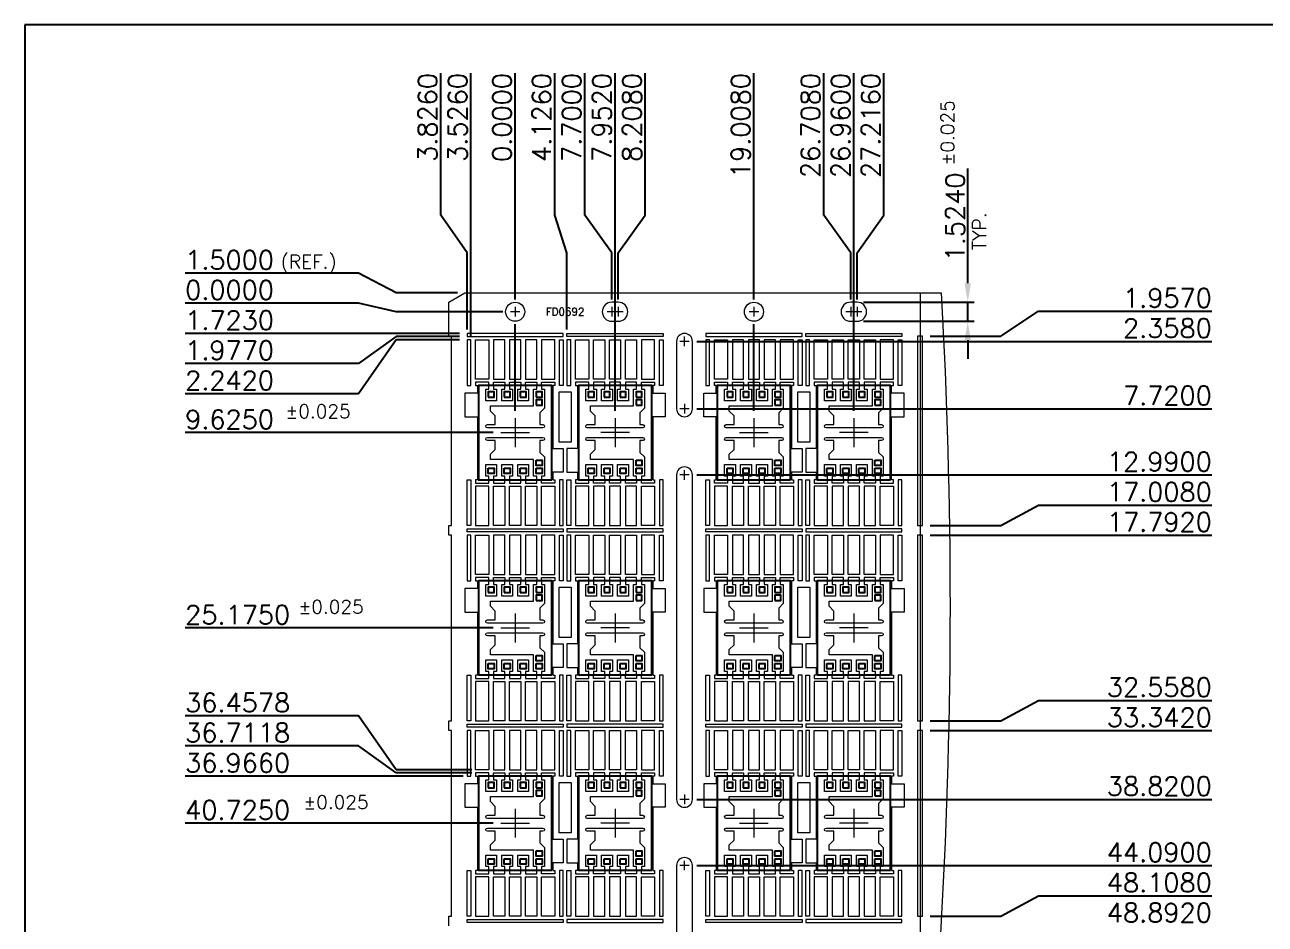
# Model space of a CAD drawing. Extents: x 1255 to 1552, y 205 to 435.
# Drawn here: x 1254.7 to 1353.4, y 363 to 434.6 of the extents above; entities that cross this region are included whole.
import ezdxf
from ezdxf.enums import TextEntityAlignment as Align
from ezdxf.lldxf.tags import DXFTag

# ---------------------------------------------------------------- set-up
doc = ezdxf.new("R2010")
doc.units = 0
for name, color, linetype in [('CEN', 2, 'CENTER'), ('COIN-LINE', 4, 'Continuous'), ('DIM', 7, 'Continuous'), ('LF-LINE', 1, 'Continuous'), ('PKG-OUT', 3, 'HIDDEN'), ('PLOTTING-AREA', 5, 'Continuous')]:
    doc.layers.add(name, color=color, linetype=linetype)
doc.styles.add('5.0-8.0 UNIT', font='SIMPLEX.shx', dxfattribs={"height": 0.15})
doc.styles.add('75_100   LAYOUT', font='SIMPLEX.shx', dxfattribs={"height": 1.5})
doc.styles.add('ROMANS', font='romans')
tags = doc.linetypes.add('CENTER', pattern=[2, 1.25, -0.25, 0.25, -0.25]).pattern_tags.tags
tags[10:11] = [DXFTag(74, 4), DXFTag(75, 0), DXFTag(340, '0'), DXFTag(46, 1.0), DXFTag(50, 0.0), DXFTag(44, 0.0), DXFTag(45, 0.0)]
tags[8:9] = [DXFTag(74, 4), DXFTag(75, 0), DXFTag(340, '0'), DXFTag(46, 1.0), DXFTag(50, 0.0), DXFTag(44, 0.0), DXFTag(45, 0.0)]
tags[6:7] = [DXFTag(74, 4), DXFTag(75, 0), DXFTag(340, '0'), DXFTag(46, 1.0), DXFTag(50, 0.0), DXFTag(44, 0.0), DXFTag(45, 0.0)]
tags[4:5] = [DXFTag(74, 4), DXFTag(75, 0), DXFTag(340, '0'), DXFTag(46, 1.0), DXFTag(50, 0.0), DXFTag(44, 0.0), DXFTag(45, 0.0)]
tags = doc.linetypes.add('HIDDEN', pattern=[0.375, 0.25, -0.125]).pattern_tags.tags
tags[6:7] = [DXFTag(74, 4), DXFTag(75, 0), DXFTag(340, '0'), DXFTag(46, 1.0), DXFTag(50, 0.0), DXFTag(44, 0.0), DXFTag(45, 0.0)]
tags[4:5] = [DXFTag(74, 4), DXFTag(75, 0), DXFTag(340, '0'), DXFTag(46, 1.0), DXFTag(50, 0.0), DXFTag(44, 0.0), DXFTag(45, 0.0)]

# ---------------------------------------------------------------- blocks, each defined once
blk = doc.blocks.new('TABLE')
at = {"layer": 'PLOTTING-AREA'}
blk.add_lwpolyline([(0, 191.5), (0, 0), (136, 0), (136, 191.5)], close=True, dxfattribs=at)
blk = doc.blocks.new('A$C694c3807')
at = {"lineweight": 0}
for points in [[(2.096, 4.126), (2.096, 3.835), (2.337, 3.835), (2.337, 2.319), (1.969, 1.951), (1.969, 1.016), (2.21, 1.016, -1), (2.21, 0.762), (-2.21, 0.762, -1), (-2.21, 1.016), (-1.587, 1.016), (-1.587, 1.722), (-1.968, 2.103), (-1.968, 2.517), (1.473, 2.517), (1.473, 3.835), (1.715, 3.835), (1.715, 4.126)], [(1.715, -3.364), (1.715, -3.073), (1.473, -3.073), (1.473, -1.755), (-1.968, -1.755), (-1.968, -1.341), (-1.587, -0.96), (-1.587, -0.254), (-2.21, -0.254, -1), (-2.21, 0), (2.21, 0, -1), (2.21, -0.254), (1.969, -0.254), (1.969, -1.189), (2.337, -1.557), (2.337, -3.073), (2.096, -3.073), (2.096, -3.364)]]:
    blk.add_lwpolyline(points, format="xyb", dxfattribs=at)
for points in [[(-1.715, 4.126), (-1.715, 3.835), (-1.473, 3.835), (-1.473, 2.921), (-2.337, 2.921), (-2.337, 3.835), (-2.095, 3.835), (-2.095, 4.126)], [(-0.445, 4.126), (-0.445, 3.835), (-0.203, 3.835), (-0.203, 2.921), (-1.067, 2.921), (-1.067, 3.835), (-0.825, 3.835), (-0.825, 4.126)], [(0.826, 4.126), (0.826, 3.835), (1.067, 3.835), (1.067, 2.921), (0.203, 2.921), (0.203, 3.835), (0.444, 3.835), (0.444, 4.126)], [(-2.095, -3.364), (-2.095, -3.073), (-2.337, -3.073), (-2.337, -2.159), (-1.473, -2.159), (-1.473, -3.073), (-1.715, -3.073), (-1.715, -3.364)], [(-0.825, -3.364), (-0.825, -3.073), (-1.067, -3.073), (-1.067, -2.159), (-0.203, -2.159), (-0.203, -3.073), (-0.445, -3.073), (-0.445, -3.364)], [(0.444, -3.364), (0.444, -3.073), (0.203, -3.073), (0.203, -2.159), (1.067, -2.159), (1.067, -3.073), (0.826, -3.073), (0.826, -3.364)]]:
    blk.add_lwpolyline(points, dxfattribs=at)
for points in [[(-2.137, 3.201), (-1.673, 3.201), (-1.673, 3.635), (-2.137, 3.635)], [(-0.867, 3.201), (-0.403, 3.201), (-0.403, 3.635), (-0.867, 3.635)], [(0.403, 3.201), (0.867, 3.201), (0.867, 3.635), (0.403, 3.635)], [(1.673, 3.201), (2.137, 3.201), (2.137, 3.635), (1.673, 3.635)], [(1.673, 2.567), (2.137, 2.567), (2.137, 3.001), (1.673, 3.001)], [(1.673, -1.805), (2.137, -1.805), (2.137, -2.239), (1.673, -2.239)], [(-2.137, -2.439), (-1.673, -2.439), (-1.673, -2.873), (-2.137, -2.873)], [(-0.867, -2.439), (-0.403, -2.439), (-0.403, -2.873), (-0.867, -2.873)], [(0.403, -2.439), (0.867, -2.439), (0.867, -2.873), (0.403, -2.873)], [(1.673, -2.439), (2.137, -2.439), (2.137, -2.873), (1.673, -2.873)]]:
    blk.add_lwpolyline(points, close=True)
at = {"layer": 'PKG-OUT'}
blk.add_lwpolyline([(2.92, -3.364), (2.92, 4.126), (-2.92, 4.126), (-2.92, -3.364)], close=True, dxfattribs=at)

msp = doc.modelspace()

# ---------------------------------------------------------------- linework, layer by layer
at = {"lineweight": 0}
for points in [[(1291.61226, 405.83852), (1291.61226, 406.10672), (1290.56276, 406.10672), (1290.56276, 405.85252), (1290.71276, 405.85252), (1290.71276, 405.24352), (1289.71276, 405.24352), (1289.71276, 403.36352), (1290.71276, 403.36352), (1290.71276, 401.96852), (1290.71276, 401.96852), (1290.71276, 398.33452), (1290.56276, 398.33452), (1290.56276, 398.08032), (1291.61226, 398.08032), (1291.61226, 398.34852)], [(1291.99326, 405.83852), (1291.99326, 406.10672), (1292.88226, 406.10672), (1292.88226, 405.83852)], [(1293.26326, 405.83852), (1293.26326, 406.10672), (1294.15226, 406.10672), (1294.15226, 405.83852)], [(1294.53326, 405.83852), (1294.53326, 406.10672), (1295.42226, 406.10672), (1295.42226, 405.83852)], [(1295.80326, 405.83852), (1295.80326, 406.10672), (1296.85276, 406.10672), (1296.85276, 405.85252), (1296.70276, 405.85252), (1296.70276, 405.85252), (1296.70276, 400.82352), (1297.53376, 400.82352), (1297.53376, 398.94352), (1296.70276, 398.94352), (1296.70276, 398.33452), (1296.85276, 398.33452), (1296.85276, 398.08032), (1295.80326, 398.08032), (1295.80326, 398.34852)], [(1299.56426, 405.83852), (1299.56426, 406.10672), (1298.51476, 406.10672), (1298.51476, 405.85252), (1298.66476, 405.85252), (1298.66476, 405.85252), (1298.66476, 400.82352), (1297.83376, 400.82352), (1297.83376, 398.94352), (1298.66476, 398.94352), (1298.66476, 398.33452), (1298.51476, 398.33452), (1298.51476, 398.08032), (1299.56426, 398.08032), (1299.56426, 398.34852)], [(1300.83426, 405.83852), (1300.83426, 406.10672), (1299.94526, 406.10672), (1299.94526, 405.83852)], [(1302.10426, 405.83852), (1302.10426, 406.10672), (1301.21526, 406.10672), (1301.21526, 405.83852)], [(1303.37426, 405.83852), (1303.37426, 406.10672), (1302.48526, 406.10672), (1302.48526, 405.83852)], [(1303.75526, 405.83852), (1303.75526, 406.10672), (1304.80476, 406.10672), (1304.80476, 405.85252), (1304.65476, 405.85252), (1304.65476, 405.24352), (1305.65476, 405.24352), (1305.65476, 403.36352), (1304.65476, 403.36352), (1304.65476, 398.33452), (1304.80476, 398.33452), (1304.80476, 398.08032), (1303.75526, 398.08032), (1303.75526, 398.34852)], [(1310.62026, 398.34852), (1310.62026, 398.08032), (1309.57076, 398.08032), (1309.57076, 398.33452), (1309.72076, 398.33452), (1309.72076, 401.94915), (1309.72076, 401.94915), (1309.72076, 403.36352), (1308.72076, 403.36352), (1308.72076, 405.24352), (1309.72076, 405.24352), (1309.72076, 405.85252), (1309.57076, 405.85252), (1309.57076, 406.10672), (1310.62026, 406.10672), (1310.62026, 405.83852)], [(1311.00126, 405.83852), (1311.00126, 406.10672), (1311.89026, 406.10672), (1311.89026, 405.83852)], [(1312.27126, 405.83852), (1312.27126, 406.10672), (1313.16026, 406.10672), (1313.16026, 405.83852)], [(1313.54126, 405.83852), (1313.54126, 406.10672), (1314.43026, 406.10672), (1314.43026, 405.83852)], [(1314.81126, 405.83852), (1314.81126, 406.10672), (1315.86076, 406.10672), (1315.86076, 405.85252), (1315.71076, 405.85252), (1315.71076, 405.85252), (1315.71076, 400.82352), (1316.54176, 400.82352), (1316.54176, 398.94352), (1315.71076, 398.94352), (1315.71076, 398.33452), (1315.86076, 398.33452), (1315.86076, 398.08032), (1314.81126, 398.08032), (1314.81126, 398.34852)], [(1318.57226, 405.83852), (1318.57226, 406.10672), (1317.52276, 406.10672), (1317.52276, 405.85252), (1317.67276, 405.85252), (1317.67276, 405.85252), (1317.67276, 400.82352), (1316.84176, 400.82352), (1316.84176, 398.94352), (1317.67276, 398.94352), (1317.67276, 398.33452), (1317.52276, 398.33452), (1317.52276, 398.08032), (1318.57226, 398.08032), (1318.57226, 398.34852)], [(1319.84226, 405.83852), (1319.84226, 406.10672), (1318.95326, 406.10672), (1318.95326, 405.83852)], [(1321.11226, 405.83852), (1321.11226, 406.10672), (1320.22326, 406.10672), (1320.22326, 405.83852)], [(1322.38226, 405.83852), (1322.38226, 406.10672), (1321.49326, 406.10672), (1321.49326, 405.83852)], [(1322.76326, 398.34852), (1322.76326, 398.08032), (1323.81276, 398.08032), (1323.81276, 398.33452), (1323.66276, 398.33452), (1323.66276, 401.94915), (1323.66276, 401.94915), (1323.66276, 403.36352), (1324.66276, 403.36352), (1324.66276, 405.24352), (1323.66276, 405.24352), (1323.66276, 405.85252), (1323.81276, 405.85252), (1323.81276, 406.10672), (1322.76326, 406.10672), (1322.76326, 405.83852)], [(1291.99326, 398.34852), (1291.99326, 398.08032), (1292.88226, 398.08032), (1292.88226, 398.34852)], [(1293.26326, 398.34852), (1293.26326, 398.08032), (1294.15226, 398.08032), (1294.15226, 398.34852)], [(1294.53326, 398.34852), (1294.53326, 398.08032), (1295.42226, 398.08032), (1295.42226, 398.34852)], [(1300.83426, 398.34852), (1300.83426, 398.08032), (1299.94526, 398.08032), (1299.94526, 398.34852)], [(1302.10426, 398.34852), (1302.10426, 398.08032), (1301.21526, 398.08032), (1301.21526, 398.34852)], [(1303.37426, 398.34852), (1303.37426, 398.08032), (1302.48526, 398.08032), (1302.48526, 398.34852)], [(1311.00126, 398.34852), (1311.00126, 398.08032), (1311.89026, 398.08032), (1311.89026, 398.34852)], [(1312.27126, 398.34852), (1312.27126, 398.08032), (1313.16026, 398.08032), (1313.16026, 398.34852)], [(1313.54126, 398.34852), (1313.54126, 398.08032), (1314.43026, 398.08032), (1314.43026, 398.34852)], [(1319.84226, 398.34852), (1319.84226, 398.08032), (1318.95326, 398.08032), (1318.95326, 398.34852)], [(1321.11226, 398.34852), (1321.11226, 398.08032), (1320.22326, 398.08032), (1320.22326, 398.34852)], [(1322.38226, 398.34852), (1322.38226, 398.08032), (1321.49326, 398.08032), (1321.49326, 398.34852)], [(1291.61226, 390.28852), (1291.61226, 390.55672), (1290.56276, 390.55672), (1290.56276, 390.30252), (1290.71276, 390.30252), (1290.71276, 389.69352), (1289.71276, 389.69352), (1289.71276, 387.81352), (1290.71276, 387.81352), (1290.71276, 386.39915), (1290.71276, 386.39915), (1290.71276, 382.78452), (1290.56276, 382.78452), (1290.56276, 382.53032), (1291.61226, 382.53032), (1291.61226, 382.79852)], [(1291.99326, 390.28852), (1291.99326, 390.55672), (1292.88226, 390.55672), (1292.88226, 390.28852)], [(1293.26326, 390.28852), (1293.26326, 390.55672), (1294.15226, 390.55672), (1294.15226, 390.28852)], [(1294.53326, 390.28852), (1294.53326, 390.55672), (1295.42226, 390.55672), (1295.42226, 390.28852)], [(1295.80326, 390.28852), (1295.80326, 390.55672), (1296.85276, 390.55672), (1296.85276, 390.30252), (1296.70276, 390.30252), (1296.70276, 390.30252), (1296.70276, 385.27352), (1297.53376, 385.27352), (1297.53376, 383.39352), (1296.70276, 383.39352), (1296.70276, 382.78452), (1296.85276, 382.78452), (1296.85276, 382.53032), (1295.80326, 382.53032), (1295.80326, 382.79852)], [(1299.56426, 390.28852), (1299.56426, 390.55672), (1298.51476, 390.55672), (1298.51476, 390.30252), (1298.66476, 390.30252), (1298.66476, 390.30252), (1298.66476, 385.27352), (1297.83376, 385.27352), (1297.83376, 383.39352), (1298.66476, 383.39352), (1298.66476, 382.78452), (1298.51476, 382.78452), (1298.51476, 382.53032), (1299.56426, 382.53032), (1299.56426, 382.79852)], [(1300.83426, 390.28852), (1300.83426, 390.55672), (1299.94526, 390.55672), (1299.94526, 390.28852)], [(1302.10426, 390.28852), (1302.10426, 390.55672), (1301.21526, 390.55672), (1301.21526, 390.28852)], [(1303.37426, 390.28852), (1303.37426, 390.55672), (1302.48526, 390.55672), (1302.48526, 390.28852)], [(1303.75526, 390.28852), (1303.75526, 390.55672), (1304.80476, 390.55672), (1304.80476, 390.30252), (1304.65476, 390.30252), (1304.65476, 389.69352), (1305.65476, 389.69352), (1305.65476, 387.81352), (1304.65476, 387.81352), (1304.65476, 386.39915), (1304.65476, 386.39915), (1304.65476, 382.78452), (1304.80476, 382.78452), (1304.80476, 382.53032), (1303.75526, 382.53032), (1303.75526, 382.79852)], [(1310.62026, 390.28852), (1310.62026, 390.55672), (1309.57076, 390.55672), (1309.57076, 390.30252), (1309.72076, 390.30252), (1309.72076, 389.69352), (1308.72076, 389.69352), (1308.72076, 387.81352), (1309.72076, 387.81352), (1309.72076, 386.39915), (1309.72076, 386.39915), (1309.72076, 382.78452), (1309.57076, 382.78452), (1309.57076, 382.53032), (1310.62026, 382.53032), (1310.62026, 382.79852)], [(1311.00126, 390.28852), (1311.00126, 390.55672), (1311.89026, 390.55672), (1311.89026, 390.28852)], [(1312.27126, 390.28852), (1312.27126, 390.55672), (1313.16026, 390.55672), (1313.16026, 390.28852)], [(1313.54126, 390.28852), (1313.54126, 390.55672), (1314.43026, 390.55672), (1314.43026, 390.28852)], [(1314.81126, 390.28852), (1314.81126, 390.55672), (1315.86076, 390.55672), (1315.86076, 390.30252), (1315.71076, 390.30252), (1315.71076, 390.30252), (1315.71076, 385.27352), (1316.54176, 385.27352), (1316.54176, 383.39352), (1315.71076, 383.39352), (1315.71076, 382.78452), (1315.86076, 382.78452), (1315.86076, 382.53032), (1314.81126, 382.53032), (1314.81126, 382.79852)], [(1318.57226, 390.28852), (1318.57226, 390.55672), (1317.52276, 390.55672), (1317.52276, 390.30252), (1317.67276, 390.30252), (1317.67276, 390.30252), (1317.67276, 385.27352), (1316.84176, 385.27352), (1316.84176, 383.39352), (1317.67276, 383.39352), (1317.67276, 382.78452), (1317.52276, 382.78452), (1317.52276, 382.53032), (1318.57226, 382.53032), (1318.57226, 382.79852)], [(1319.84226, 390.28852), (1319.84226, 390.55672), (1318.95326, 390.55672), (1318.95326, 390.28852)], [(1321.11226, 390.28852), (1321.11226, 390.55672), (1320.22326, 390.55672), (1320.22326, 390.28852)], [(1322.38226, 390.28852), (1322.38226, 390.55672), (1321.49326, 390.55672), (1321.49326, 390.28852)], [(1322.76326, 390.28852), (1322.76326, 390.55672), (1323.81276, 390.55672), (1323.81276, 390.30252), (1323.66276, 390.30252), (1323.66276, 389.69352), (1324.66276, 389.69352), (1324.66276, 387.81352), (1323.66276, 387.81352), (1323.66276, 386.39915), (1323.66276, 386.39915), (1323.66276, 382.78452), (1323.81276, 382.78452), (1323.81276, 382.53032), (1322.76326, 382.53032), (1322.76326, 382.79852)], [(1291.99326, 382.79852), (1291.99326, 382.53032), (1292.88226, 382.53032), (1292.88226, 382.79852)], [(1293.26326, 382.79852), (1293.26326, 382.53032), (1294.15226, 382.53032), (1294.15226, 382.79852)], [(1294.53326, 382.79852), (1294.53326, 382.53032), (1295.42226, 382.53032), (1295.42226, 382.79852)], [(1300.83426, 382.79852), (1300.83426, 382.53032), (1299.94526, 382.53032), (1299.94526, 382.79852)], [(1302.10426, 382.79852), (1302.10426, 382.53032), (1301.21526, 382.53032), (1301.21526, 382.79852)], [(1303.37426, 382.79852), (1303.37426, 382.53032), (1302.48526, 382.53032), (1302.48526, 382.79852)], [(1311.00126, 382.79852), (1311.00126, 382.53032), (1311.89026, 382.53032), (1311.89026, 382.79852)], [(1312.27126, 382.79852), (1312.27126, 382.53032), (1313.16026, 382.53032), (1313.16026, 382.79852)], [(1313.54126, 382.79852), (1313.54126, 382.53032), (1314.43026, 382.53032), (1314.43026, 382.79852)], [(1319.84226, 382.79852), (1319.84226, 382.53032), (1318.95326, 382.53032), (1318.95326, 382.79852)], [(1321.11226, 382.79852), (1321.11226, 382.53032), (1320.22326, 382.53032), (1320.22326, 382.79852)], [(1322.38226, 382.79852), (1322.38226, 382.53032), (1321.49326, 382.53032), (1321.49326, 382.79852)], [(1291.61226, 374.73852), (1291.61226, 375.00672), (1290.56276, 375.00672), (1290.56276, 374.75252), (1290.71276, 374.75252), (1290.71276, 374.14352), (1289.71276, 374.14352), (1289.71276, 372.26352), (1290.71276, 372.26352), (1290.71276, 370.86852), (1290.71276, 370.86852), (1290.71276, 367.23452), (1290.56276, 367.23452), (1290.56276, 366.98032), (1291.61226, 366.98032), (1291.61226, 367.24852)], [(1291.99326, 374.73852), (1291.99326, 375.00672), (1292.88226, 375.00672), (1292.88226, 374.73852)], [(1293.26326, 374.73852), (1293.26326, 375.00672), (1294.15226, 375.00672), (1294.15226, 374.73852)], [(1294.53326, 374.73852), (1294.53326, 375.00672), (1295.42226, 375.00672), (1295.42226, 374.73852)], [(1295.80326, 374.73852), (1295.80326, 375.00672), (1296.85276, 375.00672), (1296.85276, 374.75252), (1296.70276, 374.75252), (1296.70276, 374.75252), (1296.70276, 369.72352), (1297.53376, 369.72352), (1297.53376, 367.84352), (1296.70276, 367.84352), (1296.70276, 367.23452), (1296.85276, 367.23452), (1296.85276, 366.98032), (1295.80326, 366.98032), (1295.80326, 367.24852)], [(1299.56426, 374.73852), (1299.56426, 375.00672), (1298.51476, 375.00672), (1298.51476, 374.75252), (1298.66476, 374.75252), (1298.66476, 374.75252), (1298.66476, 369.72352), (1297.83376, 369.72352), (1297.83376, 367.84352), (1298.66476, 367.84352), (1298.66476, 367.23452), (1298.51476, 367.23452), (1298.51476, 366.98032), (1299.56426, 366.98032), (1299.56426, 367.24852)], [(1300.83426, 374.73852), (1300.83426, 375.00672), (1299.94526, 375.00672), (1299.94526, 374.73852)], [(1302.10426, 374.73852), (1302.10426, 375.00672), (1301.21526, 375.00672), (1301.21526, 374.73852)], [(1303.37426, 374.73852), (1303.37426, 375.00672), (1302.48526, 375.00672), (1302.48526, 374.73852)], [(1303.75526, 374.73852), (1303.75526, 375.00672), (1304.80476, 375.00672), (1304.80476, 374.75252), (1304.65476, 374.75252), (1304.65476, 374.14352), (1305.65476, 374.14352), (1305.65476, 372.26352), (1304.65476, 372.26352), (1304.65476, 370.84915), (1304.65476, 370.84915), (1304.65476, 367.23452), (1304.80476, 367.23452), (1304.80476, 366.98032), (1303.75526, 366.98032), (1303.75526, 367.24852)], [(1310.62026, 374.73852), (1310.62026, 375.00672), (1309.57076, 375.00672), (1309.57076, 374.75252), (1309.72076, 374.75252), (1309.72076, 374.14352), (1308.72076, 374.14352), (1308.72076, 372.26352), (1309.72076, 372.26352), (1309.72076, 370.84915), (1309.72076, 370.84915), (1309.72076, 367.23452), (1309.57076, 367.23452), (1309.57076, 366.98032), (1310.62026, 366.98032), (1310.62026, 367.24852)], [(1311.00126, 374.73852), (1311.00126, 375.00672), (1311.89026, 375.00672), (1311.89026, 374.73852)], [(1312.27126, 374.73852), (1312.27126, 375.00672), (1313.16026, 375.00672), (1313.16026, 374.73852)], [(1313.54126, 374.73852), (1313.54126, 375.00672), (1314.43026, 375.00672), (1314.43026, 374.73852)], [(1314.81126, 374.73852), (1314.81126, 375.00672), (1315.86076, 375.00672), (1315.86076, 374.75252), (1315.71076, 374.75252), (1315.71076, 374.75252), (1315.71076, 369.72352), (1316.54176, 369.72352), (1316.54176, 367.84352), (1315.71076, 367.84352), (1315.71076, 367.23452), (1315.86076, 367.23452), (1315.86076, 366.98032), (1314.81126, 366.98032), (1314.81126, 367.24852)], [(1318.57226, 374.73852), (1318.57226, 375.00672), (1317.52276, 375.00672), (1317.52276, 374.75252), (1317.67276, 374.75252), (1317.67276, 374.75252), (1317.67276, 369.72352), (1316.84176, 369.72352), (1316.84176, 367.84352), (1317.67276, 367.84352), (1317.67276, 367.23452), (1317.52276, 367.23452), (1317.52276, 366.98032), (1318.57226, 366.98032), (1318.57226, 367.24852)], [(1319.84226, 374.73852), (1319.84226, 375.00672), (1318.95326, 375.00672), (1318.95326, 374.73852)], [(1321.11226, 374.73852), (1321.11226, 375.00672), (1320.22326, 375.00672), (1320.22326, 374.73852)], [(1322.38226, 374.73852), (1322.38226, 375.00672), (1321.49326, 375.00672), (1321.49326, 374.73852)], [(1322.76326, 374.73852), (1322.76326, 375.00672), (1323.81276, 375.00672), (1323.81276, 374.75252), (1323.66276, 374.75252), (1323.66276, 374.14352), (1324.66276, 374.14352), (1324.66276, 372.26352), (1323.66276, 372.26352), (1323.66276, 370.84915), (1323.66276, 370.84915), (1323.66276, 367.23452), (1323.81276, 367.23452), (1323.81276, 366.98032), (1322.76326, 366.98032), (1322.76326, 367.24852)], [(1291.99326, 367.24852), (1291.99326, 366.98032), (1292.88226, 366.98032), (1292.88226, 367.24852)], [(1293.26326, 367.24852), (1293.26326, 366.98032), (1294.15226, 366.98032), (1294.15226, 367.24852)], [(1294.53326, 367.24852), (1294.53326, 366.98032), (1295.42226, 366.98032), (1295.42226, 367.24852)], [(1300.83426, 367.24852), (1300.83426, 366.98032), (1299.94526, 366.98032), (1299.94526, 367.24852)], [(1302.10426, 367.24852), (1302.10426, 366.98032), (1301.21526, 366.98032), (1301.21526, 367.24852)], [(1303.37426, 367.24852), (1303.37426, 366.98032), (1302.48526, 366.98032), (1302.48526, 367.24852)], [(1311.00126, 367.24852), (1311.00126, 366.98032), (1311.89026, 366.98032), (1311.89026, 367.24852)], [(1312.27126, 367.24852), (1312.27126, 366.98032), (1313.16026, 366.98032), (1313.16026, 367.24852)], [(1313.54126, 367.24852), (1313.54126, 366.98032), (1314.43026, 366.98032), (1314.43026, 367.24852)], [(1319.84226, 367.24852), (1319.84226, 366.98032), (1318.95326, 366.98032), (1318.95326, 367.24852)], [(1321.11226, 367.24852), (1321.11226, 366.98032), (1320.22326, 366.98032), (1320.22326, 367.24852)], [(1322.38226, 367.24852), (1322.38226, 366.98032), (1321.49326, 366.98032), (1321.49326, 367.24852)]]:
    msp.add_lwpolyline(points, dxfattribs=at)
for points in [[(1297.20276, 401.32352), (1297.20276, 405.35252), (1298.16476, 405.35252), (1298.16476, 401.32352)], [(1316.21076, 401.32352), (1316.21076, 405.35252), (1317.17276, 405.35252), (1317.17276, 401.32352)], [(1304.65476, 401.96852), (1304.65476, 401.96852)], [(1297.20276, 385.77352), (1297.20276, 389.80252), (1298.16476, 389.80252), (1298.16476, 385.77352)], [(1316.21076, 385.77352), (1316.21076, 389.80252), (1317.17276, 389.80252), (1317.17276, 385.77352)], [(1297.20276, 370.22352), (1297.20276, 374.25252), (1298.16476, 374.25252), (1298.16476, 370.22352)], [(1316.21076, 370.22352), (1316.21076, 374.25252), (1317.17276, 374.25252), (1317.17276, 370.22352)]]:
    msp.add_lwpolyline(points, close=True, dxfattribs=at)
at = {"layer": 'CEN', "linetype": 'CENTER', "lineweight": 0}
for p, q in [((1325.93776, 413.21852), (1325.93776, 313.21852)), ((1293.70776, 412.09952), (1293.70776, 411.33752)), ((1301.40776, 412.09952), (1301.40776, 411.33752)), ((1301.91576, 412.09952), (1301.91576, 411.33752)), ((1312.71576, 412.09952), (1312.71576, 411.33752)), ((1320.41576, 412.09952), (1320.41576, 411.33752)), ((1320.92376, 412.09952), (1320.92376, 411.33752)), ((1294.08876, 411.71852), (1293.32676, 411.71852)), ((1302.29676, 411.71852), (1301.02676, 411.71852)), ((1313.09676, 411.71852), (1312.33476, 411.71852)), ((1321.30476, 411.71852), (1320.03476, 411.71852)), ((1293.70776, 403.23852), (1293.70776, 400.94852)), ((1301.65976, 403.23852), (1301.65976, 400.94852)), ((1312.71576, 403.23852), (1312.71576, 400.94852)), ((1320.66776, 403.23852), (1320.66776, 400.94852)), ((1292.56276, 402.09352), (1294.85276, 402.09352)), ((1302.80476, 402.09352), (1300.51476, 402.09352)), ((1311.57076, 402.09352), (1313.86076, 402.09352)), ((1321.81276, 402.09352), (1319.52276, 402.09352)), ((1293.70776, 387.68852), (1293.70776, 385.39852)), ((1301.65976, 387.68852), (1301.65976, 385.39852)), ((1312.71576, 387.68852), (1312.71576, 385.39852)), ((1320.66776, 387.68852), (1320.66776, 385.39852)), ((1292.56276, 386.54352), (1294.85276, 386.54352)), ((1302.80476, 386.54352), (1300.51476, 386.54352)), ((1311.57076, 386.54352), (1313.86076, 386.54352)), ((1321.81276, 386.54352), (1319.52276, 386.54352)), ((1293.70776, 372.13852), (1293.70776, 369.84852)), ((1301.65976, 372.13852), (1301.65976, 369.84852)), ((1312.71576, 372.13852), (1312.71576, 369.84852)), ((1320.66776, 372.13852), (1320.66776, 369.84852)), ((1292.56276, 370.99352), (1294.85276, 370.99352)), ((1302.80476, 370.99352), (1300.51476, 370.99352)), ((1311.57076, 370.99352), (1313.86076, 370.99352)), ((1321.81276, 370.99352), (1319.52276, 370.99352))]:
    msp.add_line(p, q, dxfattribs=at)
for points in [[(1307.56876, 409.36052), (1306.80676, 409.36052)], [(1307.18776, 408.97952), (1307.18776, 409.74152)], [(1307.56876, 403.99852), (1306.80676, 403.99852)], [(1307.18776, 404.37952), (1307.18776, 403.61752)], [(1307.18776, 398.34752), (1307.18776, 399.10952)], [(1307.56876, 398.72852), (1306.80676, 398.72852)], [(1307.18776, 373.27952), (1307.18776, 372.51752)], [(1307.56876, 372.89852), (1306.80676, 372.89852)], [(1307.56876, 367.62852), (1306.80676, 367.62852)], [(1307.18776, 367.24752), (1307.18776, 368.00952)]]:
    msp.add_lwpolyline(points, dxfattribs=at)
at = {"layer": 'COIN-LINE'}
for p, q in [((1289.88176, 416.41852), (1287.78176, 419.41852)), ((1290.18176, 416.41852), (1290.18176, 419.41852)), ((1293.70776, 416.41852), (1293.70776, 419.41852)), ((1297.83376, 416.41852), (1296.85976, 419.41852)), ((1301.40776, 416.41852), (1299.25976, 419.41852)), ((1301.65976, 416.41852), (1301.65976, 419.41852)), ((1301.91576, 416.41852), (1304.05976, 419.41852)), ((1312.71576, 416.41852), (1312.71576, 419.41852)), ((1320.41576, 416.41852), (1318.26776, 419.41852)), ((1320.66776, 416.41852), (1320.66776, 419.41852)), ((1320.92376, 416.41852), (1323.06776, 419.41852)), ((1284.23776, 413.21852), (1281.23776, 414.79552)), ((1284.23776, 411.71852), (1281.23776, 412.39552)), ((1332.36677, 409.76152), (1335.36677, 411.76052)), ((1284.23776, 409.99552), (1281.23776, 409.99552)), ((1284.23776, 409.74152), (1281.23776, 407.59552)), ((1284.23776, 409.47652), (1281.23776, 405.19552)), ((1332.36677, 409.36052), (1335.36677, 409.36052)), ((1332.36677, 403.99852), (1335.36677, 403.99852)), ((1284.23776, 402.09352), (1281.23776, 402.09352)), ((1332.36677, 398.72852), (1335.36677, 398.72852)), ((1332.36677, 394.71052), (1335.36677, 396.32652)), ((1332.36677, 393.92652), (1335.36677, 393.92652)), ((1284.23776, 386.54352), (1281.23776, 386.54352)), ((1332.36677, 379.16052), (1335.36677, 380.77652)), ((1284.22776, 375.26072), (1281.23776, 379.55252)), ((1332.36677, 378.37652), (1335.36677, 378.37652)), ((1284.23776, 375.00672), (1281.23776, 377.15252)), ((1284.23776, 374.75252), (1281.23776, 374.75252)), ((1332.36677, 372.89852), (1335.36677, 372.89852)), ((1284.23776, 370.99352), (1281.23776, 370.99352)), ((1332.36677, 367.62852), (1335.36677, 367.62852)), ((1332.36677, 363.61052), (1335.36677, 365.22652))]:
    msp.add_line(p, q, dxfattribs=at)
at = {"layer": 'DIM'}
for p, q in [((1287.78176, 419.41852), (1287.78176, 430.71852)), ((1290.18176, 419.41852), (1290.18176, 430.71852)), ((1293.70776, 419.41852), (1293.70776, 430.71852)), ((1296.85976, 419.41852), (1296.85976, 430.71852)), ((1299.25976, 419.41852), (1299.25976, 430.71852)), ((1301.65976, 419.41852), (1301.65976, 430.71852)), ((1304.05976, 419.41852), (1304.05976, 430.71852)), ((1312.71576, 419.41852), (1312.71576, 430.71852)), ((1318.26776, 419.41852), (1318.26776, 430.71852)), ((1320.66776, 419.41852), (1320.66776, 430.71852)), ((1323.06776, 419.41852), (1323.06776, 430.71852)), ((1329.73356, 413.98052), (1329.73356, 423.12338)), ((1289.88176, 410.29552), (1289.88176, 416.41852)), ((1290.18176, 409.77652), (1290.18176, 416.41852)), ((1293.70776, 412.69952), (1293.70776, 416.41852)), ((1297.83376, 410.29552), (1297.83376, 416.41852)), ((1301.40776, 412.69952), (1301.40776, 416.41852)), ((1301.65976, 403.83852), (1301.65976, 416.41852)), ((1301.91576, 412.69952), (1301.91576, 416.41852)), ((1312.71576, 412.69952), (1312.71576, 416.41852)), ((1320.41576, 412.69952), (1320.41576, 416.41852)), ((1320.66776, 403.83852), (1320.66776, 416.41852)), ((1320.92376, 412.69952), (1320.92376, 416.41852)), ((1281.23776, 414.79552), (1267.43776, 414.79552)), ((1289.10776, 413.21852), (1284.23776, 413.21852)), ((1281.23776, 412.39552), (1267.43776, 412.39552)), ((1321.42376, 412.48052), (1330.23356, 412.48052)), ((1329.73356, 410.95652), (1329.73356, 412.48052)), ((1335.36677, 411.76052), (1349.16677, 411.76052)), ((1292.72676, 411.71852), (1284.23776, 411.71852)), ((1321.42376, 410.95652), (1330.23356, 410.95652)), ((1281.23776, 409.99552), (1267.43776, 409.99552)), ((1289.28176, 409.99552), (1284.23776, 409.99552)), ((1293.70776, 403.83852), (1293.70776, 410.73752)), ((1312.71576, 403.83852), (1312.71576, 410.73752)), ((1289.28176, 409.74152), (1284.23776, 409.74152)), ((1289.28176, 409.47652), (1284.23776, 409.47652)), ((1308.16876, 409.36052), (1332.36677, 409.36052)), ((1326.73776, 409.76152), (1332.36677, 409.76152)), ((1329.73356, 409.45652), (1329.73356, 407.95652)), ((1335.36677, 409.36052), (1349.16677, 409.36052)), ((1281.23776, 407.59552), (1267.43776, 407.59552)), ((1281.23776, 405.19552), (1267.43776, 405.19552)), ((1308.16876, 403.99852), (1332.36677, 403.99852)), ((1335.36677, 403.99852), (1349.16677, 403.99852)), ((1281.23776, 402.09352), (1267.43776, 402.09352)), ((1291.96276, 402.09352), (1284.23776, 402.09352)), ((1308.16876, 398.72852), (1332.36677, 398.72852)), ((1335.36677, 398.72852), (1349.16677, 398.72852)), ((1335.36677, 396.32652), (1349.16677, 396.32652)), ((1326.73776, 394.71052), (1332.36677, 394.71052)), ((1326.73776, 393.92652), (1332.36677, 393.92652)), ((1335.36677, 393.92652), (1349.16677, 393.92652)), ((1281.23776, 386.54352), (1267.43776, 386.54352)), ((1291.96276, 386.54352), (1284.23776, 386.54352)), ((1335.36677, 380.77652), (1349.16677, 380.77652)), ((1281.23776, 379.55252), (1267.43776, 379.55252)), ((1326.73776, 379.16052), (1332.36677, 379.16052)), ((1326.73776, 378.37652), (1332.36677, 378.37652)), ((1335.36677, 378.37652), (1349.16677, 378.37652)), ((1281.23776, 377.15252), (1267.43776, 377.15252)), ((1290.26276, 375.26072), (1284.22776, 375.26072)), ((1281.23776, 374.75252), (1267.43776, 374.75252)), ((1290.26276, 375.00672), (1284.23776, 375.00672)), ((1289.58176, 374.75252), (1284.23776, 374.75252)), ((1308.16876, 372.89852), (1332.36677, 372.89852)), ((1335.36677, 372.89852), (1349.16677, 372.89852)), ((1281.23776, 370.99352), (1267.43776, 370.99352)), ((1291.96276, 370.99352), (1284.23776, 370.99352)), ((1308.16876, 367.62852), (1332.36677, 367.62852)), ((1335.36677, 367.62852), (1349.16677, 367.62852)), ((1335.36677, 365.22652), (1349.16677, 365.22652)), ((1326.73776, 363.61052), (1332.36677, 363.61052))]:
    msp.add_line(p, q, dxfattribs=at)
for points in [[(1329.48356, 413.98052), (1329.98356, 413.98052), (1329.73356, 412.48052)], [(1329.48356, 409.45652), (1329.98356, 409.45652), (1329.73356, 410.95652)]]:
    msp.add_solid(points, dxfattribs=at)
at = {"layer": 'LF-LINE', "lineweight": 0}
msp.add_lwpolyline([(1288.43776, 362.82652), (1288.43776, 363.61052), (1288.63776, 363.61052), (1288.63776, 378.37652), (1288.43776, 378.37652), (1288.43776, 379.16052), (1288.63776, 379.16052), (1288.63776, 393.92652), (1288.43776, 393.92652), (1288.43776, 394.71052), (1288.63776, 394.71052), (1288.63776, 409.76152), (1288.43776, 409.76152), (1288.43776, 412.48552), (1289.70776, 413.21852), (1327.62042, 413.21852, -0.0281506), (1327.62042, 363.21852, 0.0281506), (1327.62042, 313.21852)], format="xyb", dxfattribs=at)
for points in [[(1301.91576, 412.48052), (1301.40776, 412.48052, 1), (1301.40776, 410.95652), (1301.91576, 410.95652, 1)], [(1320.92376, 412.48052), (1320.41576, 412.48052, 1), (1320.41576, 410.95652), (1320.92376, 410.95652, 1)], [(1307.82276, 409.36052, 1), (1306.55276, 409.36052), (1306.55276, 403.99852, 1), (1307.82276, 403.99852)], [(1307.82276, 398.72852, 1), (1306.55276, 398.72852), (1306.55276, 372.89852, 1), (1307.82276, 372.89852)], [(1307.82276, 367.62852, 1), (1306.55276, 367.62852), (1306.55276, 326.24852, 1), (1307.82276, 326.24852)]]:
    msp.add_lwpolyline(points, format="xyb", close=True, dxfattribs=at)
for points in [[(1289.88176, 409.74152), (1297.53376, 409.74152), (1297.53376, 409.99552), (1289.88176, 409.99552)], [(1305.48576, 409.74152), (1297.83376, 409.74152), (1297.83376, 409.99552), (1305.48576, 409.99552)], [(1308.88976, 409.74152), (1316.54176, 409.74152), (1316.54176, 409.99552), (1308.88976, 409.99552)], [(1324.49376, 409.74152), (1316.84176, 409.74152), (1316.84176, 409.99552), (1324.49376, 409.99552)], [(1289.88176, 405.85252), (1290.18176, 405.85252), (1290.18176, 409.47652), (1289.88176, 409.47652)], [(1291.61226, 406.36072), (1290.56276, 406.36072), (1290.56276, 409.47652), (1291.61226, 409.47652)], [(1291.99326, 406.36072), (1292.88226, 406.36072), (1292.88226, 409.47652), (1291.99326, 409.47652)], [(1293.26326, 406.36072), (1294.15226, 406.36072), (1294.15226, 409.47652), (1293.26326, 409.47652)], [(1294.53326, 406.36072), (1295.42226, 406.36072), (1295.42226, 409.47652), (1294.53326, 409.47652)], [(1295.80326, 406.36072), (1296.85276, 406.36072), (1296.85276, 409.47652), (1295.80326, 409.47652)], [(1297.53376, 405.85252), (1297.23376, 405.85252), (1297.23376, 409.47652), (1297.53376, 409.47652)], [(1297.83376, 405.85252), (1298.13376, 405.85252), (1298.13376, 409.47652), (1297.83376, 409.47652)], [(1299.56426, 406.36072), (1298.51476, 406.36072), (1298.51476, 409.47652), (1299.56426, 409.47652)], [(1300.83426, 406.36072), (1299.94526, 406.36072), (1299.94526, 409.47652), (1300.83426, 409.47652)], [(1302.10426, 406.36072), (1301.21526, 406.36072), (1301.21526, 409.47652), (1302.10426, 409.47652)], [(1303.37426, 406.36072), (1302.48526, 406.36072), (1302.48526, 409.47652), (1303.37426, 409.47652)], [(1303.75526, 406.36072), (1304.80476, 406.36072), (1304.80476, 409.47652), (1303.75526, 409.47652)], [(1305.48576, 405.85252), (1305.18576, 405.85252), (1305.18576, 409.47652), (1305.48576, 409.47652)], [(1308.88976, 405.85252), (1309.18976, 405.85252), (1309.18976, 409.47652), (1308.88976, 409.47652)], [(1310.62026, 406.36072), (1309.57076, 406.36072), (1309.57076, 409.47652), (1310.62026, 409.47652)], [(1311.00126, 406.36072), (1311.89026, 406.36072), (1311.89026, 409.47652), (1311.00126, 409.47652)], [(1312.27126, 406.36072), (1313.16026, 406.36072), (1313.16026, 409.47652), (1312.27126, 409.47652)], [(1313.54126, 406.36072), (1314.43026, 406.36072), (1314.43026, 409.47652), (1313.54126, 409.47652)], [(1314.81126, 406.36072), (1315.86076, 406.36072), (1315.86076, 409.47652), (1314.81126, 409.47652)], [(1316.54176, 405.85252), (1316.24176, 405.85252), (1316.24176, 409.47652), (1316.54176, 409.47652)], [(1316.84176, 405.85252), (1317.14176, 405.85252), (1317.14176, 409.47652), (1316.84176, 409.47652)], [(1318.57226, 406.36072), (1317.52276, 406.36072), (1317.52276, 409.47652), (1318.57226, 409.47652)], [(1319.84226, 406.36072), (1318.95326, 406.36072), (1318.95326, 409.47652), (1319.84226, 409.47652)], [(1321.11226, 406.36072), (1320.22326, 406.36072), (1320.22326, 409.47652), (1321.11226, 409.47652)], [(1322.38226, 406.36072), (1321.49326, 406.36072), (1321.49326, 409.47652), (1322.38226, 409.47652)], [(1322.76326, 406.36072), (1323.81276, 406.36072), (1323.81276, 409.47652), (1322.76326, 409.47652)], [(1324.49376, 405.85252), (1324.19376, 405.85252), (1324.19376, 409.47652), (1324.49376, 409.47652)], [(1325.73776, 394.71052), (1326.13776, 394.71052), (1326.13776, 409.76152), (1325.73776, 409.76152)], [(1289.88176, 398.33452), (1290.18176, 398.33452), (1290.18176, 394.71052), (1289.88176, 394.71052)], [(1297.53376, 398.33452), (1297.23376, 398.33452), (1297.23376, 394.71052), (1297.53376, 394.71052)], [(1297.83376, 398.33452), (1298.13376, 398.33452), (1298.13376, 394.71052), (1297.83376, 394.71052)], [(1305.48576, 398.33452), (1305.18576, 398.33452), (1305.18576, 394.71052), (1305.48576, 394.71052)], [(1308.88976, 398.33452), (1309.18976, 398.33452), (1309.18976, 394.71052), (1308.88976, 394.71052)], [(1316.54176, 398.33452), (1316.24176, 398.33452), (1316.24176, 394.71052), (1316.54176, 394.71052)], [(1316.84176, 398.33452), (1317.14176, 398.33452), (1317.14176, 394.71052), (1316.84176, 394.71052)], [(1324.49376, 398.33452), (1324.19376, 398.33452), (1324.19376, 394.71052), (1324.49376, 394.71052)], [(1291.61226, 397.82632), (1290.56276, 397.82632), (1290.56276, 394.71052), (1291.61226, 394.71052)], [(1291.99326, 397.82632), (1292.88226, 397.82632), (1292.88226, 394.71052), (1291.99326, 394.71052)], [(1293.26326, 397.82632), (1294.15226, 397.82632), (1294.15226, 394.71052), (1293.26326, 394.71052)], [(1294.53326, 397.82632), (1295.42226, 397.82632), (1295.42226, 394.71052), (1294.53326, 394.71052)], [(1295.80326, 397.82632), (1296.85276, 397.82632), (1296.85276, 394.71052), (1295.80326, 394.71052)], [(1299.56426, 397.82632), (1298.51476, 397.82632), (1298.51476, 394.71052), (1299.56426, 394.71052)], [(1300.83426, 397.82632), (1299.94526, 397.82632), (1299.94526, 394.71052), (1300.83426, 394.71052)], [(1302.10426, 397.82632), (1301.21526, 397.82632), (1301.21526, 394.71052), (1302.10426, 394.71052)], [(1303.37426, 397.82632), (1302.48526, 397.82632), (1302.48526, 394.71052), (1303.37426, 394.71052)], [(1303.75526, 397.82632), (1304.80476, 397.82632), (1304.80476, 394.71052), (1303.75526, 394.71052)], [(1310.62026, 397.82632), (1309.57076, 397.82632), (1309.57076, 394.71052), (1310.62026, 394.71052)], [(1311.00126, 397.82632), (1311.89026, 397.82632), (1311.89026, 394.71052), (1311.00126, 394.71052)], [(1312.27126, 397.82632), (1313.16026, 397.82632), (1313.16026, 394.71052), (1312.27126, 394.71052)], [(1313.54126, 397.82632), (1314.43026, 397.82632), (1314.43026, 394.71052), (1313.54126, 394.71052)], [(1314.81126, 397.82632), (1315.86076, 397.82632), (1315.86076, 394.71052), (1314.81126, 394.71052)], [(1318.57226, 397.82632), (1317.52276, 397.82632), (1317.52276, 394.71052), (1318.57226, 394.71052)], [(1319.84226, 397.82632), (1318.95326, 397.82632), (1318.95326, 394.71052), (1319.84226, 394.71052)], [(1321.11226, 397.82632), (1320.22326, 397.82632), (1320.22326, 394.71052), (1321.11226, 394.71052)], [(1322.38226, 397.82632), (1321.49326, 397.82632), (1321.49326, 394.71052), (1322.38226, 394.71052)], [(1322.76326, 397.82632), (1323.81276, 397.82632), (1323.81276, 394.71052), (1322.76326, 394.71052)], [(1289.88176, 394.44552), (1297.53376, 394.44552), (1297.53376, 394.19152), (1289.88176, 394.19152)], [(1305.48576, 394.44552), (1297.83376, 394.44552), (1297.83376, 394.19152), (1305.48576, 394.19152)], [(1308.88976, 394.44552), (1316.54176, 394.44552), (1316.54176, 394.19152), (1308.88976, 394.19152)], [(1324.49376, 394.44552), (1316.84176, 394.44552), (1316.84176, 394.19152), (1324.49376, 394.19152)], [(1289.88176, 390.30252), (1290.18176, 390.30252), (1290.18176, 393.92652), (1289.88176, 393.92652)], [(1291.61226, 390.81072), (1290.56276, 390.81072), (1290.56276, 393.92652), (1291.61226, 393.92652)], [(1291.99326, 390.81072), (1292.88226, 390.81072), (1292.88226, 393.92652), (1291.99326, 393.92652)], [(1293.26326, 390.81072), (1294.15226, 390.81072), (1294.15226, 393.92652), (1293.26326, 393.92652)], [(1294.53326, 390.81072), (1295.42226, 390.81072), (1295.42226, 393.92652), (1294.53326, 393.92652)], [(1295.80326, 390.81072), (1296.85276, 390.81072), (1296.85276, 393.92652), (1295.80326, 393.92652)], [(1297.53376, 390.30252), (1297.23376, 390.30252), (1297.23376, 393.92652), (1297.53376, 393.92652)], [(1297.83376, 390.30252), (1298.13376, 390.30252), (1298.13376, 393.92652), (1297.83376, 393.92652)], [(1299.56426, 390.81072), (1298.51476, 390.81072), (1298.51476, 393.92652), (1299.56426, 393.92652)], [(1300.83426, 390.81072), (1299.94526, 390.81072), (1299.94526, 393.92652), (1300.83426, 393.92652)], [(1302.10426, 390.81072), (1301.21526, 390.81072), (1301.21526, 393.92652), (1302.10426, 393.92652)], [(1303.37426, 390.81072), (1302.48526, 390.81072), (1302.48526, 393.92652), (1303.37426, 393.92652)], [(1303.75526, 390.81072), (1304.80476, 390.81072), (1304.80476, 393.92652), (1303.75526, 393.92652)], [(1305.48576, 390.30252), (1305.18576, 390.30252), (1305.18576, 393.92652), (1305.48576, 393.92652)], [(1308.88976, 390.30252), (1309.18976, 390.30252), (1309.18976, 393.92652), (1308.88976, 393.92652)], [(1310.62026, 390.81072), (1309.57076, 390.81072), (1309.57076, 393.92652), (1310.62026, 393.92652)], [(1311.00126, 390.81072), (1311.89026, 390.81072), (1311.89026, 393.92652), (1311.00126, 393.92652)], [(1312.27126, 390.81072), (1313.16026, 390.81072), (1313.16026, 393.92652), (1312.27126, 393.92652)], [(1313.54126, 390.81072), (1314.43026, 390.81072), (1314.43026, 393.92652), (1313.54126, 393.92652)], [(1314.81126, 390.81072), (1315.86076, 390.81072), (1315.86076, 393.92652), (1314.81126, 393.92652)], [(1316.54176, 390.30252), (1316.24176, 390.30252), (1316.24176, 393.92652), (1316.54176, 393.92652)], [(1316.84176, 390.30252), (1317.14176, 390.30252), (1317.14176, 393.92652), (1316.84176, 393.92652)], [(1318.57226, 390.81072), (1317.52276, 390.81072), (1317.52276, 393.92652), (1318.57226, 393.92652)], [(1319.84226, 390.81072), (1318.95326, 390.81072), (1318.95326, 393.92652), (1319.84226, 393.92652)], [(1321.11226, 390.81072), (1320.22326, 390.81072), (1320.22326, 393.92652), (1321.11226, 393.92652)], [(1322.38226, 390.81072), (1321.49326, 390.81072), (1321.49326, 393.92652), (1322.38226, 393.92652)], [(1322.76326, 390.81072), (1323.81276, 390.81072), (1323.81276, 393.92652), (1322.76326, 393.92652)], [(1324.49376, 390.30252), (1324.19376, 390.30252), (1324.19376, 393.92652), (1324.49376, 393.92652)], [(1325.73776, 379.16052), (1326.13776, 379.16052), (1326.13776, 393.92652), (1325.73776, 393.92652)], [(1289.88176, 382.78452), (1290.18176, 382.78452), (1290.18176, 379.16052), (1289.88176, 379.16052)], [(1291.61226, 382.27632), (1290.56276, 382.27632), (1290.56276, 379.16052), (1291.61226, 379.16052)], [(1291.99326, 382.27632), (1292.88226, 382.27632), (1292.88226, 379.16052), (1291.99326, 379.16052)], [(1293.26326, 382.27632), (1294.15226, 382.27632), (1294.15226, 379.16052), (1293.26326, 379.16052)], [(1294.53326, 382.27632), (1295.42226, 382.27632), (1295.42226, 379.16052), (1294.53326, 379.16052)], [(1295.80326, 382.27632), (1296.85276, 382.27632), (1296.85276, 379.16052), (1295.80326, 379.16052)], [(1297.53376, 382.78452), (1297.23376, 382.78452), (1297.23376, 379.16052), (1297.53376, 379.16052)], [(1297.83376, 382.78452), (1298.13376, 382.78452), (1298.13376, 379.16052), (1297.83376, 379.16052)], [(1299.56426, 382.27632), (1298.51476, 382.27632), (1298.51476, 379.16052), (1299.56426, 379.16052)], [(1300.83426, 382.27632), (1299.94526, 382.27632), (1299.94526, 379.16052), (1300.83426, 379.16052)], [(1302.10426, 382.27632), (1301.21526, 382.27632), (1301.21526, 379.16052), (1302.10426, 379.16052)], [(1303.37426, 382.27632), (1302.48526, 382.27632), (1302.48526, 379.16052), (1303.37426, 379.16052)], [(1303.75526, 382.27632), (1304.80476, 382.27632), (1304.80476, 379.16052), (1303.75526, 379.16052)], [(1305.48576, 382.78452), (1305.18576, 382.78452), (1305.18576, 379.16052), (1305.48576, 379.16052)], [(1308.88976, 382.78452), (1309.18976, 382.78452), (1309.18976, 379.16052), (1308.88976, 379.16052)], [(1310.62026, 382.27632), (1309.57076, 382.27632), (1309.57076, 379.16052), (1310.62026, 379.16052)], [(1311.00126, 382.27632), (1311.89026, 382.27632), (1311.89026, 379.16052), (1311.00126, 379.16052)], [(1312.27126, 382.27632), (1313.16026, 382.27632), (1313.16026, 379.16052), (1312.27126, 379.16052)], [(1313.54126, 382.27632), (1314.43026, 382.27632), (1314.43026, 379.16052), (1313.54126, 379.16052)], [(1314.81126, 382.27632), (1315.86076, 382.27632), (1315.86076, 379.16052), (1314.81126, 379.16052)], [(1316.54176, 382.78452), (1316.24176, 382.78452), (1316.24176, 379.16052), (1316.54176, 379.16052)], [(1316.84176, 382.78452), (1317.14176, 382.78452), (1317.14176, 379.16052), (1316.84176, 379.16052)], [(1318.57226, 382.27632), (1317.52276, 382.27632), (1317.52276, 379.16052), (1318.57226, 379.16052)], [(1319.84226, 382.27632), (1318.95326, 382.27632), (1318.95326, 379.16052), (1319.84226, 379.16052)], [(1321.11226, 382.27632), (1320.22326, 382.27632), (1320.22326, 379.16052), (1321.11226, 379.16052)], [(1322.38226, 382.27632), (1321.49326, 382.27632), (1321.49326, 379.16052), (1322.38226, 379.16052)], [(1322.76326, 382.27632), (1323.81276, 382.27632), (1323.81276, 379.16052), (1322.76326, 379.16052)], [(1324.49376, 382.78452), (1324.19376, 382.78452), (1324.19376, 379.16052), (1324.49376, 379.16052)], [(1289.88176, 378.89552), (1297.53376, 378.89552), (1297.53376, 378.64152), (1289.88176, 378.64152)], [(1289.88176, 374.75252), (1290.18176, 374.75252), (1290.18176, 378.37652), (1289.88176, 378.37652)], [(1291.61226, 375.26072), (1290.56276, 375.26072), (1290.56276, 378.37652), (1291.61226, 378.37652)], [(1291.99326, 375.26072), (1292.88226, 375.26072), (1292.88226, 378.37652), (1291.99326, 378.37652)], [(1293.26326, 375.26072), (1294.15226, 375.26072), (1294.15226, 378.37652), (1293.26326, 378.37652)], [(1294.53326, 375.26072), (1295.42226, 375.26072), (1295.42226, 378.37652), (1294.53326, 378.37652)], [(1295.80326, 375.26072), (1296.85276, 375.26072), (1296.85276, 378.37652), (1295.80326, 378.37652)], [(1297.53376, 374.75252), (1297.23376, 374.75252), (1297.23376, 378.37652), (1297.53376, 378.37652)], [(1305.48576, 378.89552), (1297.83376, 378.89552), (1297.83376, 378.64152), (1305.48576, 378.64152)], [(1297.83376, 374.75252), (1298.13376, 374.75252), (1298.13376, 378.37652), (1297.83376, 378.37652)], [(1299.56426, 375.26072), (1298.51476, 375.26072), (1298.51476, 378.37652), (1299.56426, 378.37652)], [(1300.83426, 375.26072), (1299.94526, 375.26072), (1299.94526, 378.37652), (1300.83426, 378.37652)], [(1302.10426, 375.26072), (1301.21526, 375.26072), (1301.21526, 378.37652), (1302.10426, 378.37652)], [(1303.37426, 375.26072), (1302.48526, 375.26072), (1302.48526, 378.37652), (1303.37426, 378.37652)], [(1303.75526, 375.26072), (1304.80476, 375.26072), (1304.80476, 378.37652), (1303.75526, 378.37652)], [(1305.48576, 374.75252), (1305.18576, 374.75252), (1305.18576, 378.37652), (1305.48576, 378.37652)], [(1308.88976, 378.89552), (1316.54176, 378.89552), (1316.54176, 378.64152), (1308.88976, 378.64152)], [(1308.88976, 374.75252), (1309.18976, 374.75252), (1309.18976, 378.37652), (1308.88976, 378.37652)], [(1310.62026, 375.26072), (1309.57076, 375.26072), (1309.57076, 378.37652), (1310.62026, 378.37652)], [(1311.00126, 375.26072), (1311.89026, 375.26072), (1311.89026, 378.37652), (1311.00126, 378.37652)], [(1312.27126, 375.26072), (1313.16026, 375.26072), (1313.16026, 378.37652), (1312.27126, 378.37652)], [(1313.54126, 375.26072), (1314.43026, 375.26072), (1314.43026, 378.37652), (1313.54126, 378.37652)], [(1314.81126, 375.26072), (1315.86076, 375.26072), (1315.86076, 378.37652), (1314.81126, 378.37652)], [(1316.54176, 374.75252), (1316.24176, 374.75252), (1316.24176, 378.37652), (1316.54176, 378.37652)], [(1324.49376, 378.89552), (1316.84176, 378.89552), (1316.84176, 378.64152), (1324.49376, 378.64152)], [(1316.84176, 374.75252), (1317.14176, 374.75252), (1317.14176, 378.37652), (1316.84176, 378.37652)], [(1318.57226, 375.26072), (1317.52276, 375.26072), (1317.52276, 378.37652), (1318.57226, 378.37652)], [(1319.84226, 375.26072), (1318.95326, 375.26072), (1318.95326, 378.37652), (1319.84226, 378.37652)], [(1321.11226, 375.26072), (1320.22326, 375.26072), (1320.22326, 378.37652), (1321.11226, 378.37652)], [(1322.38226, 375.26072), (1321.49326, 375.26072), (1321.49326, 378.37652), (1322.38226, 378.37652)], [(1322.76326, 375.26072), (1323.81276, 375.26072), (1323.81276, 378.37652), (1322.76326, 378.37652)], [(1324.49376, 374.75252), (1324.19376, 374.75252), (1324.19376, 378.37652), (1324.49376, 378.37652)], [(1325.73776, 363.61052), (1326.13776, 363.61052), (1326.13776, 378.37652), (1325.73776, 378.37652)], [(1289.88176, 367.23452), (1290.18176, 367.23452), (1290.18176, 363.61052), (1289.88176, 363.61052)], [(1291.61226, 366.72632), (1290.56276, 366.72632), (1290.56276, 363.61052), (1291.61226, 363.61052)], [(1291.99326, 366.72632), (1292.88226, 366.72632), (1292.88226, 363.61052), (1291.99326, 363.61052)], [(1293.26326, 366.72632), (1294.15226, 366.72632), (1294.15226, 363.61052), (1293.26326, 363.61052)], [(1294.53326, 366.72632), (1295.42226, 366.72632), (1295.42226, 363.61052), (1294.53326, 363.61052)], [(1295.80326, 366.72632), (1296.85276, 366.72632), (1296.85276, 363.61052), (1295.80326, 363.61052)], [(1297.53376, 367.23452), (1297.23376, 367.23452), (1297.23376, 363.61052), (1297.53376, 363.61052)], [(1297.83376, 367.23452), (1298.13376, 367.23452), (1298.13376, 363.61052), (1297.83376, 363.61052)], [(1299.56426, 366.72632), (1298.51476, 366.72632), (1298.51476, 363.61052), (1299.56426, 363.61052)], [(1300.83426, 366.72632), (1299.94526, 366.72632), (1299.94526, 363.61052), (1300.83426, 363.61052)], [(1302.10426, 366.72632), (1301.21526, 366.72632), (1301.21526, 363.61052), (1302.10426, 363.61052)], [(1303.37426, 366.72632), (1302.48526, 366.72632), (1302.48526, 363.61052), (1303.37426, 363.61052)], [(1303.75526, 366.72632), (1304.80476, 366.72632), (1304.80476, 363.61052), (1303.75526, 363.61052)], [(1305.48576, 367.23452), (1305.18576, 367.23452), (1305.18576, 363.61052), (1305.48576, 363.61052)], [(1308.88976, 367.23452), (1309.18976, 367.23452), (1309.18976, 363.61052), (1308.88976, 363.61052)], [(1310.62026, 366.72632), (1309.57076, 366.72632), (1309.57076, 363.61052), (1310.62026, 363.61052)], [(1311.00126, 366.72632), (1311.89026, 366.72632), (1311.89026, 363.61052), (1311.00126, 363.61052)], [(1312.27126, 366.72632), (1313.16026, 366.72632), (1313.16026, 363.61052), (1312.27126, 363.61052)], [(1313.54126, 366.72632), (1314.43026, 366.72632), (1314.43026, 363.61052), (1313.54126, 363.61052)], [(1314.81126, 366.72632), (1315.86076, 366.72632), (1315.86076, 363.61052), (1314.81126, 363.61052)], [(1316.54176, 367.23452), (1316.24176, 367.23452), (1316.24176, 363.61052), (1316.54176, 363.61052)], [(1316.84176, 367.23452), (1317.14176, 367.23452), (1317.14176, 363.61052), (1316.84176, 363.61052)], [(1318.57226, 366.72632), (1317.52276, 366.72632), (1317.52276, 363.61052), (1318.57226, 363.61052)], [(1319.84226, 366.72632), (1318.95326, 366.72632), (1318.95326, 363.61052), (1319.84226, 363.61052)], [(1321.11226, 366.72632), (1320.22326, 366.72632), (1320.22326, 363.61052), (1321.11226, 363.61052)], [(1322.38226, 366.72632), (1321.49326, 366.72632), (1321.49326, 363.61052), (1322.38226, 363.61052)], [(1322.76326, 366.72632), (1323.81276, 366.72632), (1323.81276, 363.61052), (1322.76326, 363.61052)], [(1324.49376, 367.23452), (1324.19376, 367.23452), (1324.19376, 363.61052), (1324.49376, 363.61052)], [(1289.88176, 363.34552), (1297.53376, 363.34552), (1297.53376, 363.09152), (1289.88176, 363.09152)], [(1305.48576, 363.34552), (1297.83376, 363.34552), (1297.83376, 363.09152), (1305.48576, 363.09152)], [(1308.88976, 363.34552), (1316.54176, 363.34552), (1316.54176, 363.09152), (1308.88976, 363.09152)], [(1324.49376, 363.34552), (1316.84176, 363.34552), (1316.84176, 363.09152), (1324.49376, 363.09152)]]:
    msp.add_lwpolyline(points, close=True, dxfattribs=at)
for centre in [(1293.70776, 411.71852), (1312.71576, 411.71852)]:
    msp.add_circle(centre, 0.762, dxfattribs=at)

# ---------------------------------------------------------------- block references
at = {"xscale": 1.2, "yscale": 1.2, "zscale": 1.2}
msp.add_blockref('TABLE', (1254.67384, 204.76179), dxfattribs=at)
at = {"lineweight": 0}
for p in [(1293.70776, 401.71252), (1301.65976, 401.71252), (1312.71576, 401.71252), (1320.66776, 401.71252), (1293.70776, 386.16252), (1301.65976, 386.16252), (1312.71576, 386.16252), (1320.66776, 386.16252), (1293.70776, 370.61252), (1301.65976, 370.61252), (1312.71576, 370.61252), (1320.66776, 370.61252)]:
    msp.add_blockref('A$C694c3807', p, dxfattribs=at)

# ---------------------------------------------------------------- texts
at = {"layer": 'DIM', "style": '75_100   LAYOUT'}
for s, p in [('3.8260', (1287.48176, 430.71852)), ('3.5260', (1289.88176, 430.71852)), ('0.0000', (1293.40776, 430.71852)), ('4.1260', (1296.55976, 430.71852)), ('7.7000', (1298.95976, 430.71852)), ('7.9520', (1301.35976, 430.71852)), ('8.2080', (1303.75976, 430.71852)), ('19.0080', (1312.41576, 430.71852)), ('26.7080', (1317.96776, 430.71852)), ('26.9600', (1320.36776, 430.71852)), ('27.2160', (1322.76776, 430.71852))]:
    msp.add_text(s, height=1.5, rotation=90, dxfattribs=at).set_placement(p, align=Align.RIGHT)
at = {"layer": 'DIM'}
for s, height, style, p in [('±0.025', 1.08, '5.0-8.0 UNIT', (1328.66541, 423.36948)), ('1.5240', 1.5, '75_100   LAYOUT', (1329.48356, 415.73052)), ('TYP.', 1.08, '5.0-8.0 UNIT', (1331.19966, 416.62182))]:
    msp.add_text(s, height=height, rotation=90, dxfattribs=dict(at, style=style)).set_placement(p)
for s, height, style, p in [('1.5000', 1.5, '75_100   LAYOUT', (1267.43776, 415.09552)), ('(REF.)', 1.08, '5.0-8.0 UNIT', (1275.04794, 415.15552)), ('0.0000', 1.5, '75_100   LAYOUT', (1267.43776, 412.69552)), ('1.7230', 1.5, '75_100   LAYOUT', (1267.43776, 410.29552)), ('1.9770', 1.5, '75_100   LAYOUT', (1267.43776, 407.89552)), ('2.2420', 1.5, '75_100   LAYOUT', (1267.43776, 405.49552)), ('9.6250', 1.5, '75_100   LAYOUT', (1267.43776, 402.39352)), ('±0.025', 1.08, '5.0-8.0 UNIT', (1275.42837, 403.25765)), ('25.1750', 1.5, '75_100   LAYOUT', (1267.43776, 386.84352)), ('±0.025', 1.08, '5.0-8.0 UNIT', (1276.46442, 387.68387)), ('36.4578', 1.5, '75_100   LAYOUT', (1267.43776, 379.85252)), ('36.7118', 1.5, '75_100   LAYOUT', (1267.43776, 377.45252)), ('36.9660', 1.5, '75_100   LAYOUT', (1267.43776, 375.05252)), ('40.7250', 1.5, '75_100   LAYOUT', (1267.43776, 371.29352)), ('±0.025', 1.08, '5.0-8.0 UNIT', (1276.85414, 372.13387))]:
    msp.add_text(s, height=height, dxfattribs=dict(at, style=style)).set_placement(p)
at = {"layer": 'DIM', "style": '75_100   LAYOUT'}
for s, p in [('1.9570', (1349.16677, 412.06052)), ('2.3580', (1349.16677, 409.66052)), ('7.7200', (1349.16677, 404.29852)), ('12.9900', (1349.16677, 399.02852)), ('17.0080', (1349.16677, 396.62652)), ('17.7920', (1349.16677, 394.22652)), ('32.5580', (1349.16677, 381.07652)), ('33.3420', (1349.16677, 378.67652)), ('38.8200', (1349.16677, 373.19852)), ('44.0900', (1349.16677, 367.92852)), ('48.1080', (1349.16677, 365.52652)), ('48.8920', (1349.16677, 363.12652))]:
    msp.add_text(s, height=1.5, dxfattribs=at).set_placement(p, align=Align.RIGHT)
at = {"layer": 'PKG-OUT', "lineweight": 0, "style": 'ROMANS'}
msp.add_text('FD0692', height=0.6, rotation=0, dxfattribs=at).set_placement((1297.68376, 411.71852), align=Align.MIDDLE_CENTER)

doc.saveas('drawing.dxf')
